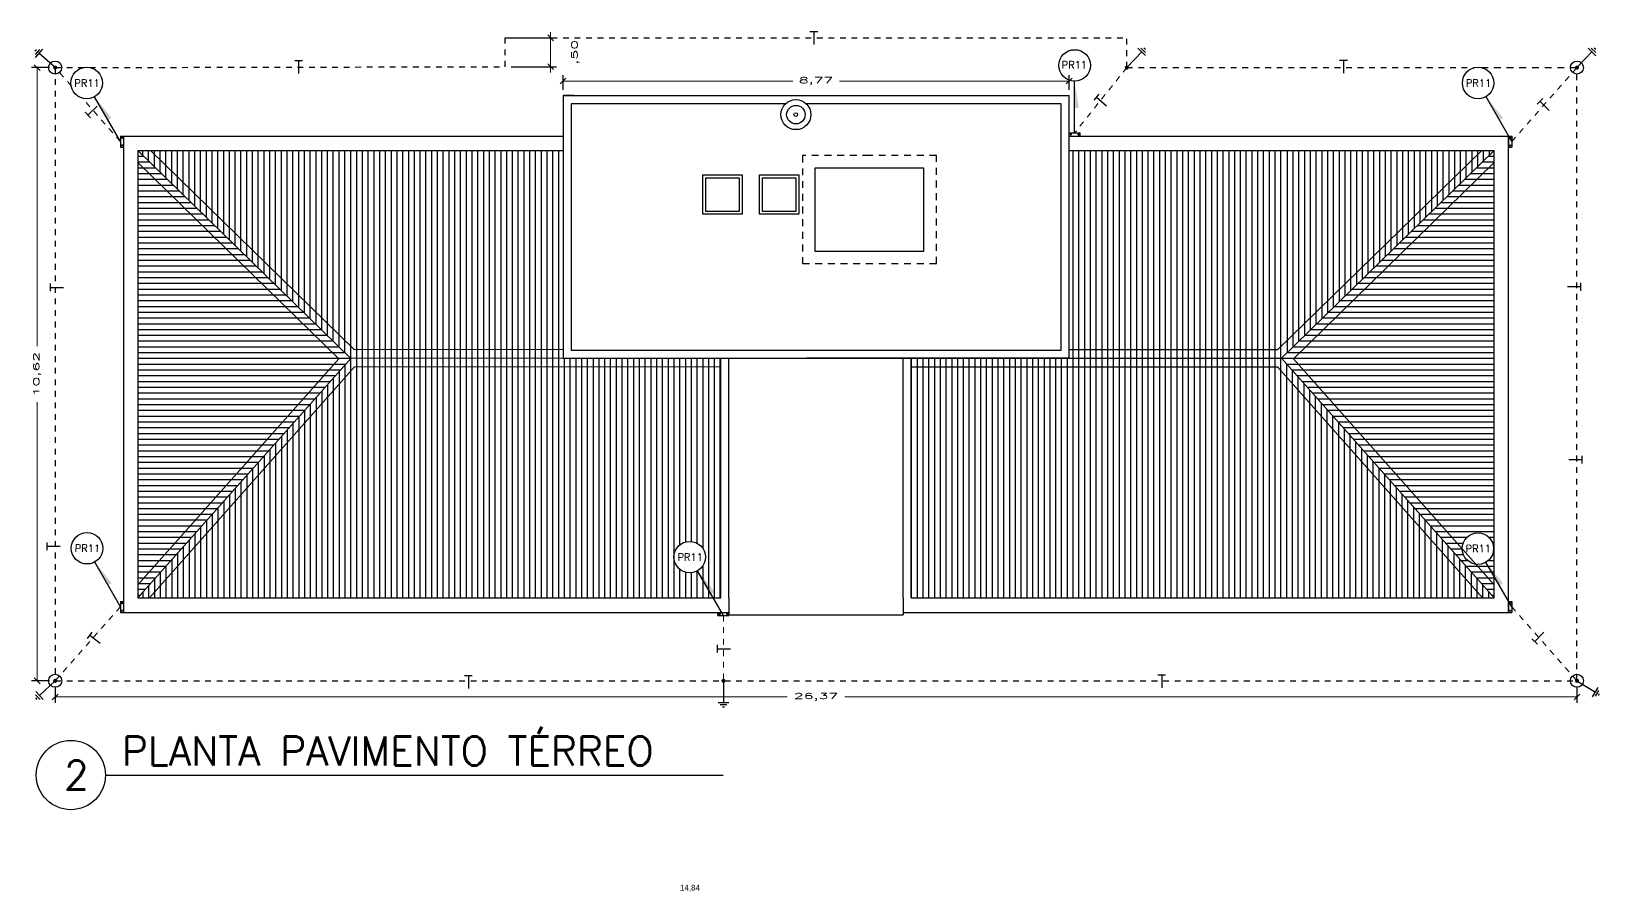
# Model space of a CAD drawing. Extents: x 0 to 11638, y -6007 to 0.
# Drawn here: x 10260.99 to 10288.16, y -3551.54 to -3536.64 of the extents above; entities that cross this region are included whole.
import ezdxf
from ezdxf.enums import TextEntityAlignment as Align

# ---------------------------------------------------------------- set-up
doc = ezdxf.new("R2010")
doc.units = 0
doc.linetypes.add('ACAD_ISO02W100', pattern=[15, 12, -3])
doc.layers.get('0').update_dxf_attribs({"linetype": 'CONTINUOUS'})
doc.layers.get('Defpoints').update_dxf_attribs({"linetype": 'CONTINUOUS'})
for name, color, linetype in [('ARQ - Cotas', 1, 'CONTINUOUS'), ('ELE-BARRA CHATA ALUMÍNIO', 140, 'CONTINUOUS'), ('ELE-CONECTOR DE EMENDA', 153, 'CONTINUOUS'), ('ELE-CONECTOR SPLIT BOLT', 100, 'CONTINUOUS'), ('ELE-CX. INSPEÇÃO', 40, 'CONTINUOUS'), ('ELE-FIAÇÃO', 7, 'CONTINUOUS'), ('ELE-HASTE COBREADA', 36, 'CONTINUOUS')]:
    doc.layers.add(name, color=color, linetype=linetype)
doc.layers.add('ARQ - Esquadrias', color=1, linetype='CONTINUOUS', lineweight=9)
doc.layers.add('ELE-FIXADOR GELCAM', color=160, linetype='CONTINUOUS', lineweight=20)
doc.styles.add('ARIAL', font='arial.ttf')
doc.styles.add('COTA', font='romans.shx', dxfattribs={"width": 2})
doc.styles.add('ROMANS', font='romans.shx', dxfattribs={"height": 0.3})
doc.dimstyles.new('COTA-COMLINHA', dxfattribs={"dimtxt": 0.001, "dimasz": 0.001, "dimexe": 0.001, "dimexo": 0.001, "dimgap": 0.001, "dimtad": 0, "dimzin": 4, "dimtxsty": 'COTA', "dimblk": 'OBLIQUE', "dimcen": 0.001, "dimclrd": 2, "dimclre": 2, "dimclrt": 2, "dimazin": 0, "dimtfac": 1, "dimtmove": 2, "dimatfit": 0, "dimldrblk": 'OBLIQUE', "dimfxl": 1, "dimtfill": 1, "dimtfillclr": 2, "dimlwd": -1, "dimarcsym": 0})

# ---------------------------------------------------------------- blocks, each defined once
blk = doc.blocks.new('_Oblique')
at = {"layer": 'ARQ - Esquadrias', "color": 0, "lineweight": -2}
blk.add_line((-0.5, -0.5), (0.5, 0.5), dxfattribs=at)
blk = doc.blocks.new('*D867')
at = {"layer": 'Defpoints', "color": 0, "lineweight": -2, "ltscale": 0.01, "transparency": 16777216}
for p in [(10261.086, -3537.271), (10261.398, -3537.271), (10261.398, -3547.891)]:
    blk.add_point(p, dxfattribs=at)
at = {"layer": 'ELE-FIXADOR GELCAM', "color": 2, "lineweight": -2, "ltscale": 0.01, "transparency": 16777216}
for p, q in [((10261.298, -3537.271), (10260.986, -3537.271)), ((10261.298, -3547.891), (10260.986, -3547.891))]:
    blk.add_line(p, q, dxfattribs=at)
at = {"layer": 'ELE-FIXADOR GELCAM', "color": 2, "ltscale": 0.01, "transparency": 16777216}
for p, q in [((10261.086, -3537.271), (10261.086, -3542.096)), ((10261.086, -3547.891), (10261.086, -3543.067))]:
    blk.add_line(p, q, dxfattribs=at)
at = {"layer": 'ELE-FIXADOR GELCAM', "color": 2, "ltscale": 0.01, "transparency": 16777216, "xscale": 0.1, "yscale": 0.1, "zscale": 0.1}
for p, rotation in [((10261.086, -3537.271), 90), ((10261.086, -3547.891), 270)]:
    blk.add_blockref('_Oblique', p, dxfattribs=dict(at, rotation=rotation))
at = {"layer": 'ELE-FIXADOR GELCAM', "color": 2, "lineweight": -3, "ltscale": 0.01, "transparency": 16777216, "insert": (10261.086, -3542.581), "char_height": 0.1, "attachment_point": 5, "rotation": 90, "style": 'COTA', "bg_fill": 3, "box_fill_scale": 1.1, "bg_fill_color": 9, "bg_fill_true_color": 13158600, "bg_fill_transparency": 0}
blk.add_mtext('10,62', dxfattribs=at)
blk = doc.blocks.new('*D868')
at = {"layer": 'Defpoints', "color": 0, "lineweight": -2, "ltscale": 0.01, "transparency": 16777216}
for p in [(10269.198, -3536.756), (10269.984, -3536.756), (10269.198, -3537.256)]:
    blk.add_point(p, dxfattribs=at)
at = {"layer": 'ELE-FIXADOR GELCAM', "color": 2, "lineweight": -2, "ltscale": 0.01, "transparency": 16777216}
for p, q in [((10269.298, -3536.756), (10270.084, -3536.756)), ((10269.298, -3537.256), (10270.084, -3537.256))]:
    blk.add_line(p, q, dxfattribs=at)
at = {"layer": 'ELE-FIXADOR GELCAM', "color": 2, "ltscale": 0.01, "transparency": 16777216}
for p, q in [((10269.984, -3536.756), (10269.984, -3536.656)), ((10269.984, -3537.256), (10269.984, -3536.756)), ((10269.984, -3537.256), (10269.984, -3537.356))]:
    blk.add_line(p, q, dxfattribs=at)
at = {"layer": 'ELE-FIXADOR GELCAM', "color": 2, "ltscale": 0.01, "transparency": 16777216, "xscale": 0.1, "yscale": 0.1, "zscale": 0.1}
for p, rotation in [((10269.984, -3536.756), 270), ((10269.984, -3537.256), 90)]:
    blk.add_blockref('_Oblique', p, dxfattribs=dict(at, rotation=rotation))
at = {"layer": 'ELE-FIXADOR GELCAM', "color": 2, "lineweight": -3, "ltscale": 0.01, "transparency": 16777216, "insert": (10270.412, -3537.006), "char_height": 0.1, "attachment_point": 5, "rotation": 90, "style": 'COTA', "bg_fill": 3, "box_fill_scale": 1.1, "bg_fill_color": 9, "bg_fill_true_color": 13158600, "bg_fill_transparency": 0}
blk.add_mtext(',50', dxfattribs=at)
blk = doc.blocks.new('*D869')
at = {"layer": 'Defpoints', "color": 0, "lineweight": -2, "ltscale": 0.01, "transparency": 16777216}
for p in [(10261.398, -3547.891), (10287.768, -3547.891), (10261.398, -3548.17)]:
    blk.add_point(p, dxfattribs=at)
at = {"layer": 'ELE-FIXADOR GELCAM', "color": 2, "lineweight": -2, "ltscale": 0.01, "transparency": 16777216}
for p, q in [((10261.398, -3547.991), (10261.398, -3548.27)), ((10287.768, -3547.991), (10287.768, -3548.27))]:
    blk.add_line(p, q, dxfattribs=at)
at = {"layer": 'ELE-FIXADOR GELCAM', "color": 2, "ltscale": 0.01, "transparency": 16777216}
for p, q in [((10261.398, -3548.17), (10274.083, -3548.17)), ((10287.768, -3548.17), (10275.083, -3548.17))]:
    blk.add_line(p, q, dxfattribs=at)
at = {"layer": 'ELE-FIXADOR GELCAM', "color": 2, "ltscale": 0.01, "transparency": 16777216, "xscale": 0.1, "yscale": 0.1, "zscale": 0.1, "rotation": 180}
blk.add_blockref('_Oblique', (10261.398, -3548.17), dxfattribs=at)
at = {"layer": 'ELE-FIXADOR GELCAM', "color": 2, "ltscale": 0.01, "transparency": 16777216, "xscale": 0.1, "yscale": 0.1, "zscale": 0.1}
blk.add_blockref('_Oblique', (10287.768, -3548.17), dxfattribs=at)
at = {"layer": 'ELE-FIXADOR GELCAM', "color": 2, "lineweight": -3, "ltscale": 0.01, "transparency": 16777216, "insert": (10274.583, -3548.17), "char_height": 0.1, "attachment_point": 5, "style": 'COTA', "bg_fill": 3, "box_fill_scale": 1.1, "bg_fill_color": 9, "bg_fill_true_color": 13158600, "bg_fill_transparency": 0}
blk.add_mtext('26,37', dxfattribs=at)
blk = doc.blocks.new('*D885')
at = {"layer": 'Defpoints', "color": 0, "lineweight": -2, "ltscale": 0.01, "transparency": 16777216}
for p in [(10278.968, -3537.505), (10270.198, -3537.756), (10278.968, -3537.756)]:
    blk.add_point(p, dxfattribs=at)
at = {"layer": 'ELE-FIXADOR GELCAM', "color": 2, "lineweight": -2, "ltscale": 0.01, "transparency": 16777216}
for p, q in [((10270.198, -3537.656), (10270.198, -3537.405)), ((10278.968, -3537.656), (10278.968, -3537.405))]:
    blk.add_line(p, q, dxfattribs=at)
at = {"layer": 'ELE-FIXADOR GELCAM', "color": 2, "ltscale": 0.01, "transparency": 16777216}
for p, q in [((10270.198, -3537.505), (10274.178, -3537.505)), ((10278.968, -3537.505), (10274.988, -3537.505))]:
    blk.add_line(p, q, dxfattribs=at)
at = {"layer": 'ELE-FIXADOR GELCAM', "color": 2, "ltscale": 0.01, "transparency": 16777216, "xscale": 0.1, "yscale": 0.1, "zscale": 0.1, "rotation": 180}
blk.add_blockref('_Oblique', (10270.198, -3537.505), dxfattribs=at)
at = {"layer": 'ELE-FIXADOR GELCAM', "color": 2, "ltscale": 0.01, "transparency": 16777216, "xscale": 0.1, "yscale": 0.1, "zscale": 0.1}
blk.add_blockref('_Oblique', (10278.968, -3537.505), dxfattribs=at)
at = {"layer": 'ELE-FIXADOR GELCAM', "color": 2, "lineweight": -3, "ltscale": 0.01, "transparency": 16777216, "insert": (10274.583, -3537.505), "char_height": 0.1, "attachment_point": 5, "style": 'COTA', "bg_fill": 3, "box_fill_scale": 1.1, "bg_fill_color": 9, "bg_fill_true_color": 13158600, "bg_fill_transparency": 0}
blk.add_mtext('8,77', dxfattribs=at)

msp = doc.modelspace()

# ---------------------------------------------------------------- hatches: boundary and pattern name
at = {"layer": 'ELE-BARRA CHATA ALUMÍNIO', "linetype": 'Continuous', "ltscale": 0.5}
for points in [[(10279.136, -3537.97), (10279.064, -3537.97), (10279.064, -3537.507)], [(10262.375, -3538.143), (10262.313, -3538.179), (10262.081, -3537.778)], [(10286.486, -3538.143), (10286.423, -3538.179), (10286.192, -3537.778)], [(10262.378, -3546.201), (10262.315, -3546.237), (10262.086, -3545.834)], [(10286.484, -3546.202), (10286.422, -3546.239), (10286.189, -3545.839)], [(10272.825, -3546.352), (10272.762, -3546.389), (10272.531, -3545.988)]]:
    msp.add_hatch(color=256, dxfattribs=at).paths.add_polyline_path(points)

# ---------------------------------------------------------------- linework, layer by layer
at = {"color": 32, "linetype": 'ACAD_ISO02W100', "ltscale": 0.001, "true_color": 0xcd6928}
for p, q in [((10269.198, -3536.756), (10279.968, -3536.756)), ((10269.198, -3537.256), (10269.198, -3536.756)), ((10279.968, -3537.271), (10279.968, -3536.756))]:
    msp.add_line(p, q, dxfattribs=at)
at = {"color": 32, "linetype": 'ACAD_ISO02W100', "ltscale": 0.001, "true_color": 0xcd6928, "transparency": 33554684}
for p, q in [((10261.398, -3537.271), (10269.198, -3537.256)), ((10261.398, -3537.271), (10261.398, -3547.891)), ((10279.968, -3537.271), (10286.001, -3537.271)), ((10287.768, -3547.891), (10287.768, -3537.271)), ((10261.398, -3547.891), (10287.768, -3547.891))]:
    msp.add_line(p, q, dxfattribs=at)
at = {"color": 32, "linetype": 'ACAD_ISO02W100', "ltscale": 0.01, "true_color": 0xcd6928, "transparency": 33554684}
msp.add_line((10286.109, -3537.271), (10287.768, -3537.271), dxfattribs=at)
for p, q in [((10270.383, -3537.756), (10270.198, -3537.756)), ((10270.198, -3537.756), (10270.198, -3542.306)), ((10270.198, -3537.756), (10278.968, -3537.756)), ((10270.338, -3537.896), (10270.338, -3542.166)), ((10274.056, -3537.896), (10270.338, -3537.896)), ((10278.828, -3537.896), (10274.411, -3537.896)), ((10278.828, -3542.166), (10278.828, -3537.896)), ((10278.968, -3542.306), (10278.968, -3537.756)), ((10262.833, -3538.706), (10262.833, -3546.456)), ((10262.833, -3538.706), (10270.198, -3538.706)), ((10278.968, -3538.706), (10286.333, -3538.706)), ((10286.333, -3546.456), (10286.333, -3538.706)), ((10270.198, -3542.306), (10278.968, -3542.306)), ((10270.338, -3542.166), (10278.828, -3542.166)), ((10272.933, -3546.456), (10272.933, -3542.306)), ((10273.073, -3546.456), (10273.073, -3542.306)), ((10278.968, -3542.306), (10274.418, -3542.306)), ((10276.093, -3546.456), (10276.093, -3542.306)), ((10276.233, -3546.456), (10276.233, -3542.306)), ((10262.833, -3546.456), (10272.933, -3546.456)), ((10273.073, -3546.456), (10273.073, -3546.751)), ((10276.093, -3546.456), (10276.093, -3546.751)), ((10276.233, -3546.456), (10286.333, -3546.456)), ((10273.073, -3546.751), (10276.093, -3546.751))]:
    msp.add_line(p, q)
at = {"ltscale": 0.01}
for p, q in [((10262.583, -3538.456), (10262.583, -3546.706)), ((10262.583, -3538.456), (10270.198, -3538.456)), ((10278.968, -3538.456), (10286.583, -3538.456)), ((10286.583, -3546.706), (10286.583, -3538.456)), ((10262.583, -3546.706), (10273.073, -3546.706)), ((10276.093, -3546.706), (10286.583, -3546.706))]:
    msp.add_line(p, q, dxfattribs=at)
at = {"lineweight": 15, "ltscale": 0.1}
for p, q in [((10266.518, -3542.306), (10262.833, -3538.706)), ((10266.579, -3542.156), (10263.048, -3538.706)), ((10266.311, -3542.314), (10262.833, -3538.916)), ((10266.523, -3542.311), (10262.833, -3546.456)), ((10270.198, -3542.306), (10266.518, -3542.306)), ((10270.198, -3542.156), (10266.579, -3542.156)), ((10266.311, -3542.314), (10262.833, -3546.23)), ((10266.586, -3542.456), (10263.034, -3546.456)), ((10272.933, -3542.456), (10266.586, -3542.456))]:
    msp.add_line(p, q, dxfattribs=at)
at = {"color": 252, "ltscale": 0.1, "true_color": 0x939598}
for p, q in [((10262.918, -3538.789), (10262.918, -3538.706)), ((10263.018, -3538.887), (10263.018, -3538.706)), ((10263.118, -3538.985), (10263.118, -3538.706)), ((10263.218, -3539.083), (10263.218, -3538.706)), ((10263.318, -3539.18), (10263.318, -3538.706)), ((10263.418, -3539.278), (10263.418, -3538.706)), ((10263.518, -3539.376), (10263.518, -3538.706)), ((10263.618, -3539.473), (10263.618, -3538.706)), ((10263.718, -3539.571), (10263.718, -3538.706)), ((10263.818, -3539.669), (10263.818, -3538.706)), ((10263.918, -3539.766), (10263.918, -3538.706)), ((10264.018, -3539.864), (10264.018, -3538.706)), ((10264.118, -3539.962), (10264.118, -3538.706)), ((10264.218, -3540.059), (10264.218, -3538.706)), ((10264.318, -3540.157), (10264.318, -3538.706)), ((10264.418, -3540.255), (10264.418, -3538.706)), ((10264.518, -3540.353), (10264.518, -3538.706)), ((10264.618, -3540.45), (10264.618, -3538.706)), ((10264.718, -3540.548), (10264.718, -3538.706)), ((10264.818, -3540.646), (10264.818, -3538.706)), ((10264.918, -3540.743), (10264.918, -3538.706)), ((10265.018, -3540.841), (10265.018, -3538.706)), ((10265.118, -3540.939), (10265.118, -3538.706)), ((10265.218, -3541.042), (10265.218, -3538.706)), ((10265.318, -3541.134), (10265.318, -3538.706)), ((10265.418, -3541.232), (10265.418, -3538.706)), ((10265.518, -3541.329), (10265.518, -3538.706)), ((10265.618, -3541.427), (10265.618, -3538.706)), ((10265.718, -3541.525), (10265.718, -3538.706)), ((10265.818, -3541.623), (10265.818, -3538.706)), ((10265.918, -3541.72), (10265.918, -3538.706)), ((10266.018, -3541.818), (10266.018, -3538.706)), ((10266.118, -3541.916), (10266.118, -3538.706)), ((10266.218, -3542.013), (10266.218, -3538.706)), ((10266.318, -3542.111), (10266.318, -3538.706)), ((10266.318, -3542.111), (10266.318, -3538.706)), ((10266.418, -3542.209), (10266.418, -3538.706)), ((10266.518, -3538.706), (10266.518, -3546.456)), ((10266.618, -3538.706), (10266.618, -3546.456)), ((10266.718, -3538.706), (10266.718, -3546.456)), ((10266.818, -3538.706), (10266.818, -3546.456)), ((10266.918, -3538.706), (10266.918, -3546.456)), ((10267.018, -3538.706), (10267.018, -3546.456)), ((10267.118, -3538.706), (10267.118, -3546.456)), ((10267.218, -3538.706), (10267.218, -3546.456)), ((10267.318, -3538.706), (10267.318, -3546.456)), ((10267.418, -3538.706), (10267.418, -3546.456)), ((10267.518, -3538.706), (10267.518, -3546.456)), ((10267.618, -3538.706), (10267.618, -3546.456)), ((10267.718, -3538.706), (10267.718, -3546.456)), ((10267.818, -3538.706), (10267.818, -3546.456)), ((10267.918, -3538.706), (10267.918, -3546.456)), ((10268.018, -3538.706), (10268.018, -3546.456)), ((10268.118, -3538.706), (10268.118, -3546.456)), ((10268.218, -3538.706), (10268.218, -3546.456)), ((10268.318, -3538.706), (10268.318, -3546.456)), ((10268.418, -3538.706), (10268.418, -3546.454)), ((10268.518, -3538.706), (10268.518, -3546.454)), ((10268.618, -3538.706), (10268.618, -3546.454)), ((10268.718, -3538.706), (10268.718, -3546.454)), ((10268.818, -3538.706), (10268.818, -3546.454)), ((10268.918, -3538.706), (10268.918, -3546.456)), ((10269.018, -3538.706), (10269.018, -3546.456)), ((10269.118, -3538.706), (10269.118, -3546.456)), ((10269.218, -3538.706), (10269.218, -3546.456)), ((10269.318, -3538.706), (10269.318, -3546.456)), ((10269.418, -3538.706), (10269.418, -3546.456)), ((10269.518, -3538.706), (10269.518, -3546.456)), ((10269.618, -3538.706), (10269.618, -3546.456)), ((10269.718, -3538.706), (10269.718, -3546.456)), ((10269.818, -3538.706), (10269.818, -3546.456)), ((10269.918, -3538.706), (10269.918, -3546.456)), ((10270.018, -3538.706), (10270.018, -3546.456)), ((10270.118, -3538.706), (10270.118, -3546.456)), ((10279.033, -3538.706), (10279.033, -3546.456)), ((10279.133, -3538.706), (10279.133, -3546.456)), ((10279.233, -3538.706), (10279.233, -3546.456)), ((10279.333, -3538.706), (10279.333, -3546.456)), ((10279.433, -3538.706), (10279.433, -3546.456)), ((10279.533, -3538.706), (10279.533, -3546.456)), ((10279.633, -3538.706), (10279.633, -3546.456)), ((10279.733, -3538.706), (10279.733, -3546.456)), ((10279.833, -3538.706), (10279.833, -3546.456)), ((10279.933, -3538.706), (10279.933, -3546.456)), ((10280.033, -3538.706), (10280.033, -3546.456)), ((10280.133, -3538.706), (10280.133, -3546.456)), ((10280.233, -3538.706), (10280.233, -3546.456)), ((10280.333, -3538.706), (10280.333, -3546.456)), ((10280.433, -3538.706), (10280.433, -3546.456)), ((10280.533, -3538.706), (10280.533, -3546.456)), ((10280.633, -3538.706), (10280.633, -3546.456)), ((10280.733, -3538.706), (10280.733, -3546.456)), ((10280.833, -3538.706), (10280.833, -3546.456)), ((10280.933, -3538.706), (10280.933, -3546.456)), ((10281.033, -3538.706), (10281.033, -3546.456)), ((10281.133, -3538.706), (10281.133, -3546.456)), ((10281.233, -3538.706), (10281.233, -3546.456)), ((10281.333, -3538.706), (10281.333, -3546.456)), ((10281.433, -3538.706), (10281.433, -3546.456)), ((10281.533, -3538.706), (10281.533, -3546.456)), ((10281.633, -3538.706), (10281.633, -3546.456)), ((10281.733, -3538.706), (10281.733, -3546.456)), ((10281.833, -3538.706), (10281.833, -3546.456)), ((10281.933, -3538.706), (10281.933, -3546.456)), ((10282.033, -3538.706), (10282.033, -3546.456)), ((10282.133, -3538.706), (10282.133, -3546.456)), ((10282.233, -3538.706), (10282.233, -3546.456)), ((10282.333, -3538.706), (10282.333, -3546.456)), ((10282.433, -3538.706), (10282.433, -3546.456)), ((10282.533, -3538.706), (10282.533, -3546.456)), ((10282.633, -3538.706), (10282.633, -3546.456)), ((10282.751, -3542.206), (10282.751, -3538.706)), ((10282.851, -3542.109), (10282.851, -3538.706)), ((10282.951, -3542.011), (10282.951, -3538.706)), ((10283.051, -3541.913), (10283.051, -3538.706)), ((10283.151, -3541.815), (10283.151, -3538.706)), ((10283.251, -3541.718), (10283.251, -3538.706)), ((10283.351, -3541.62), (10283.351, -3538.706)), ((10283.451, -3541.522), (10283.451, -3538.706)), ((10283.551, -3541.425), (10283.551, -3538.706)), ((10283.651, -3541.327), (10283.651, -3538.706)), ((10283.751, -3541.229), (10283.751, -3538.706)), ((10283.851, -3541.132), (10283.851, -3538.706)), ((10283.951, -3541.034), (10283.951, -3538.706)), ((10284.051, -3540.936), (10284.051, -3538.706)), ((10284.151, -3540.839), (10284.151, -3538.706)), ((10284.251, -3540.741), (10284.251, -3538.706)), ((10284.351, -3540.643), (10284.351, -3538.706)), ((10284.451, -3540.545), (10284.451, -3538.706)), ((10284.551, -3540.448), (10284.551, -3538.706)), ((10284.651, -3540.35), (10284.651, -3538.706)), ((10284.751, -3540.252), (10284.751, -3538.706)), ((10284.851, -3540.155), (10284.851, -3538.706)), ((10284.951, -3540.057), (10284.951, -3538.706)), ((10285.051, -3539.959), (10285.051, -3538.706)), ((10285.151, -3539.862), (10285.151, -3538.706)), ((10285.251, -3539.764), (10285.251, -3538.706)), ((10285.351, -3539.666), (10285.351, -3538.706)), ((10285.451, -3539.569), (10285.451, -3538.706)), ((10285.551, -3539.471), (10285.551, -3538.706)), ((10285.651, -3539.373), (10285.651, -3538.706)), ((10285.751, -3539.275), (10285.751, -3538.706)), ((10285.851, -3539.178), (10285.851, -3538.706)), ((10285.951, -3539.08), (10285.951, -3538.706)), ((10286.051, -3538.982), (10286.051, -3538.706)), ((10286.151, -3538.885), (10286.151, -3538.706)), ((10286.251, -3538.787), (10286.251, -3538.706)), ((10262.833, -3538.806), (10262.936, -3538.806)), ((10262.833, -3538.906), (10263.038, -3538.906)), ((10262.833, -3539.006), (10263.14, -3539.006)), ((10286.026, -3539.006), (10286.333, -3539.006)), ((10286.129, -3538.906), (10286.333, -3538.906)), ((10286.231, -3538.806), (10286.333, -3538.806)), ((10262.833, -3539.106), (10263.243, -3539.106)), ((10262.833, -3539.206), (10263.345, -3539.206)), ((10262.833, -3539.306), (10263.447, -3539.306)), ((10285.719, -3539.306), (10286.333, -3539.306)), ((10285.821, -3539.206), (10286.333, -3539.206)), ((10285.924, -3539.106), (10286.333, -3539.106)), ((10262.833, -3539.406), (10263.55, -3539.406)), ((10262.833, -3539.506), (10263.652, -3539.506)), ((10285.514, -3539.506), (10286.333, -3539.506)), ((10285.617, -3539.406), (10286.333, -3539.406)), ((10262.833, -3539.606), (10263.754, -3539.606)), ((10262.833, -3539.706), (10263.857, -3539.706)), ((10262.833, -3539.806), (10263.959, -3539.806)), ((10285.207, -3539.806), (10286.333, -3539.806)), ((10285.31, -3539.706), (10286.333, -3539.706)), ((10285.412, -3539.606), (10286.333, -3539.606)), ((10262.833, -3539.906), (10264.062, -3539.906)), ((10262.833, -3540.006), (10264.164, -3540.006)), ((10262.833, -3540.106), (10264.266, -3540.106)), ((10284.9, -3540.106), (10286.333, -3540.106)), ((10285.003, -3540.006), (10286.333, -3540.006)), ((10285.105, -3539.906), (10286.333, -3539.906)), ((10262.833, -3540.206), (10264.369, -3540.206)), ((10262.833, -3540.306), (10264.471, -3540.306)), ((10262.833, -3540.406), (10264.573, -3540.406)), ((10284.593, -3540.406), (10286.333, -3540.406)), ((10284.695, -3540.306), (10286.333, -3540.306)), ((10284.798, -3540.206), (10286.333, -3540.206)), ((10262.833, -3540.506), (10264.676, -3540.506)), ((10262.833, -3540.606), (10264.778, -3540.606)), ((10284.388, -3540.606), (10286.333, -3540.606)), ((10284.491, -3540.506), (10286.333, -3540.506)), ((10262.833, -3540.706), (10264.88, -3540.706)), ((10262.833, -3540.806), (10264.983, -3540.806)), ((10262.833, -3540.906), (10265.085, -3540.906)), ((10284.081, -3540.906), (10286.333, -3540.906)), ((10284.184, -3540.806), (10286.333, -3540.806)), ((10284.286, -3540.706), (10286.333, -3540.706)), ((10262.833, -3541.006), (10265.188, -3541.006)), ((10262.833, -3541.106), (10265.29, -3541.106)), ((10262.833, -3541.206), (10265.392, -3541.206)), ((10283.774, -3541.206), (10286.333, -3541.206)), ((10283.877, -3541.106), (10286.333, -3541.106)), ((10283.979, -3541.006), (10286.333, -3541.006)), ((10262.833, -3541.306), (10265.495, -3541.306)), ((10262.833, -3541.406), (10265.597, -3541.406)), ((10283.569, -3541.406), (10286.333, -3541.406)), ((10283.672, -3541.306), (10286.333, -3541.306)), ((10262.833, -3541.506), (10265.699, -3541.506)), ((10262.833, -3541.606), (10265.802, -3541.606)), ((10262.833, -3541.706), (10265.904, -3541.706)), ((10283.262, -3541.706), (10286.333, -3541.706)), ((10283.365, -3541.606), (10286.333, -3541.606)), ((10283.467, -3541.506), (10286.333, -3541.506)), ((10262.833, -3541.806), (10266.006, -3541.806)), ((10262.833, -3541.906), (10266.109, -3541.906)), ((10262.833, -3542.006), (10266.211, -3542.006)), ((10282.955, -3542.006), (10286.333, -3542.006)), ((10283.058, -3541.906), (10286.333, -3541.906)), ((10283.16, -3541.806), (10286.333, -3541.806)), ((10262.833, -3542.106), (10266.314, -3542.106)), ((10262.833, -3542.206), (10266.416, -3542.206)), ((10262.833, -3542.306), (10266.518, -3542.306)), ((10270.218, -3542.306), (10270.218, -3546.456)), ((10270.318, -3542.306), (10270.318, -3546.456)), ((10270.418, -3542.306), (10270.418, -3546.456)), ((10270.518, -3542.306), (10270.518, -3546.456)), ((10270.618, -3542.306), (10270.618, -3546.456)), ((10270.718, -3542.306), (10270.718, -3546.456)), ((10270.818, -3542.306), (10270.818, -3546.456)), ((10270.918, -3542.306), (10270.918, -3546.456)), ((10271.018, -3542.306), (10271.018, -3546.456)), ((10271.118, -3542.306), (10271.118, -3546.456)), ((10271.218, -3542.306), (10271.218, -3546.456)), ((10271.318, -3542.306), (10271.318, -3546.456)), ((10271.418, -3542.306), (10271.418, -3546.456)), ((10271.518, -3542.306), (10271.518, -3546.456)), ((10271.618, -3542.306), (10271.618, -3546.456)), ((10271.718, -3542.306), (10271.718, -3546.456)), ((10271.818, -3542.306), (10271.818, -3546.456)), ((10271.918, -3542.306), (10271.918, -3546.456)), ((10272.018, -3542.306), (10272.018, -3546.456)), ((10272.118, -3542.306), (10272.118, -3546.456)), ((10272.218, -3542.306), (10272.218, -3545.54)), ((10272.318, -3542.306), (10272.318, -3545.486)), ((10272.418, -3542.306), (10272.418, -3545.477)), ((10272.518, -3542.306), (10272.518, -3545.506)), ((10272.618, -3542.306), (10272.618, -3545.593)), ((10272.718, -3542.306), (10272.718, -3546.456)), ((10272.818, -3542.306), (10272.818, -3546.456)), ((10272.918, -3542.306), (10272.918, -3546.456)), ((10276.233, -3542.306), (10276.233, -3546.456)), ((10276.333, -3542.306), (10276.333, -3546.456)), ((10276.433, -3542.306), (10276.433, -3546.456)), ((10276.533, -3542.306), (10276.533, -3546.456)), ((10276.633, -3542.306), (10276.633, -3546.456)), ((10276.733, -3542.306), (10276.733, -3546.456)), ((10276.833, -3542.306), (10276.833, -3546.456)), ((10276.933, -3542.306), (10276.933, -3546.456)), ((10277.033, -3542.306), (10277.033, -3546.456)), ((10277.133, -3542.306), (10277.133, -3546.456)), ((10277.233, -3542.306), (10277.233, -3546.456)), ((10277.333, -3542.306), (10277.333, -3546.456)), ((10277.433, -3542.306), (10277.433, -3546.456)), ((10277.533, -3542.306), (10277.533, -3546.456)), ((10277.633, -3542.306), (10277.633, -3546.456)), ((10277.733, -3542.306), (10277.733, -3546.456)), ((10277.833, -3542.306), (10277.833, -3546.456)), ((10277.933, -3542.306), (10277.933, -3546.456)), ((10278.033, -3542.306), (10278.033, -3546.456)), ((10278.133, -3542.306), (10278.133, -3546.456)), ((10278.233, -3542.306), (10278.233, -3546.456)), ((10278.333, -3542.306), (10278.333, -3546.456)), ((10278.433, -3542.306), (10278.433, -3546.456)), ((10278.533, -3542.306), (10278.533, -3546.456)), ((10278.633, -3542.306), (10278.633, -3546.456)), ((10278.733, -3542.306), (10278.733, -3546.456)), ((10278.833, -3542.306), (10278.833, -3546.456)), ((10278.933, -3542.306), (10278.933, -3546.456)), ((10282.648, -3542.306), (10286.333, -3542.306)), ((10282.648, -3542.306), (10286.333, -3542.306)), ((10282.751, -3542.206), (10286.333, -3542.206)), ((10282.853, -3542.106), (10286.333, -3542.106)), ((10262.833, -3542.406), (10266.429, -3542.406)), ((10262.833, -3542.506), (10266.341, -3542.506)), ((10266.318, -3542.532), (10266.318, -3546.456)), ((10266.418, -3542.419), (10266.418, -3546.456)), ((10282.733, -3542.402), (10282.733, -3546.456)), ((10282.737, -3542.406), (10286.333, -3542.406)), ((10282.826, -3542.506), (10286.333, -3542.506)), ((10282.833, -3542.515), (10282.833, -3546.456)), ((10262.833, -3542.606), (10266.252, -3542.606)), ((10262.833, -3542.706), (10266.163, -3542.706)), ((10262.833, -3542.806), (10266.074, -3542.806)), ((10266.118, -3542.757), (10266.118, -3546.456)), ((10266.218, -3542.644), (10266.218, -3546.456)), ((10282.915, -3542.606), (10286.333, -3542.606)), ((10282.933, -3542.627), (10282.933, -3546.456)), ((10283.003, -3542.706), (10286.333, -3542.706)), ((10283.033, -3542.74), (10283.033, -3546.456)), ((10283.092, -3542.806), (10286.333, -3542.806)), ((10283.133, -3542.853), (10283.133, -3546.456)), ((10262.833, -3542.906), (10265.985, -3542.906)), ((10262.833, -3543.006), (10265.897, -3543.006)), ((10262.833, -3543.106), (10265.808, -3543.106)), ((10265.818, -3543.095), (10265.818, -3546.456)), ((10265.918, -3542.982), (10265.918, -3546.456)), ((10266.018, -3542.869), (10266.018, -3546.456)), ((10283.181, -3542.906), (10286.333, -3542.906)), ((10283.233, -3542.965), (10283.233, -3546.456)), ((10283.27, -3543.006), (10286.333, -3543.006)), ((10283.333, -3543.078), (10283.333, -3546.456)), ((10283.359, -3543.106), (10286.333, -3543.106)), ((10262.833, -3543.206), (10265.719, -3543.206)), ((10262.833, -3543.306), (10265.63, -3543.306)), ((10265.618, -3543.306), (10265.618, -3546.456)), ((10265.718, -3543.206), (10265.718, -3546.456)), ((10283.433, -3543.19), (10283.433, -3546.456)), ((10283.447, -3543.206), (10286.333, -3543.206)), ((10283.533, -3543.303), (10283.533, -3546.456)), ((10283.536, -3543.306), (10286.333, -3543.306)), ((10262.833, -3543.406), (10265.541, -3543.406)), ((10262.833, -3543.506), (10265.453, -3543.506)), ((10262.833, -3543.606), (10265.364, -3543.606)), ((10265.318, -3543.658), (10265.318, -3546.456)), ((10265.418, -3543.545), (10265.418, -3546.456)), ((10265.518, -3543.433), (10265.518, -3546.456)), ((10283.625, -3543.406), (10286.333, -3543.406)), ((10283.633, -3543.416), (10283.633, -3546.456)), ((10283.714, -3543.506), (10286.333, -3543.506)), ((10283.733, -3543.528), (10283.733, -3546.456)), ((10283.803, -3543.606), (10286.333, -3543.606)), ((10283.833, -3543.641), (10283.833, -3546.456)), ((10262.833, -3543.706), (10265.275, -3543.706)), ((10262.833, -3543.806), (10265.186, -3543.806)), ((10262.833, -3543.906), (10265.098, -3543.906)), ((10265.118, -3543.883), (10265.118, -3546.456)), ((10265.218, -3543.77), (10265.218, -3546.456)), ((10283.891, -3543.706), (10286.333, -3543.706)), ((10283.933, -3543.754), (10283.933, -3546.456)), ((10283.98, -3543.806), (10286.333, -3543.806)), ((10284.033, -3543.866), (10284.033, -3546.456)), ((10284.069, -3543.906), (10286.333, -3543.906)), ((10262.833, -3544.006), (10265.009, -3544.006)), ((10262.833, -3544.106), (10264.92, -3544.106)), ((10262.833, -3544.206), (10264.831, -3544.206)), ((10264.918, -3544.106), (10264.918, -3546.456)), ((10265.018, -3543.996), (10265.018, -3546.456)), ((10284.133, -3543.979), (10284.133, -3546.456)), ((10284.158, -3544.006), (10286.333, -3544.006)), ((10284.233, -3544.091), (10284.233, -3546.456)), ((10284.247, -3544.106), (10286.333, -3544.106)), ((10284.333, -3544.204), (10284.333, -3546.456)), ((10284.335, -3544.206), (10286.333, -3544.206)), ((10262.833, -3544.306), (10264.742, -3544.306)), ((10262.833, -3544.406), (10264.654, -3544.406)), ((10264.618, -3544.446), (10264.618, -3546.456)), ((10264.718, -3544.334), (10264.718, -3546.456)), ((10264.818, -3544.221), (10264.818, -3546.456)), ((10284.424, -3544.306), (10286.333, -3544.306)), ((10284.433, -3544.317), (10284.433, -3546.456)), ((10284.513, -3544.406), (10286.333, -3544.406)), ((10284.533, -3544.429), (10284.533, -3546.456)), ((10262.833, -3544.506), (10264.565, -3544.506)), ((10262.833, -3544.606), (10264.476, -3544.606)), ((10262.833, -3544.706), (10264.387, -3544.706)), ((10264.418, -3544.671), (10264.418, -3546.456)), ((10264.518, -3544.559), (10264.518, -3546.456)), ((10284.602, -3544.506), (10286.333, -3544.506)), ((10284.633, -3544.542), (10284.633, -3546.456)), ((10284.691, -3544.606), (10286.333, -3544.606)), ((10284.733, -3544.654), (10284.733, -3546.456)), ((10284.779, -3544.706), (10286.333, -3544.706)), ((10262.833, -3544.806), (10264.298, -3544.806)), ((10262.833, -3544.906), (10264.21, -3544.906)), ((10262.833, -3545.006), (10264.121, -3545.006)), ((10264.118, -3545.006), (10264.118, -3546.456)), ((10264.218, -3544.897), (10264.218, -3546.456)), ((10264.318, -3544.784), (10264.318, -3546.456)), ((10284.833, -3544.767), (10284.833, -3546.456)), ((10284.868, -3544.806), (10286.333, -3544.806)), ((10284.933, -3544.88), (10284.933, -3546.456)), ((10284.957, -3544.906), (10286.333, -3544.906)), ((10285.033, -3544.992), (10285.033, -3546.456)), ((10285.046, -3545.006), (10286.333, -3545.006)), ((10262.833, -3545.106), (10264.032, -3545.106)), ((10262.833, -3545.206), (10263.943, -3545.206)), ((10263.918, -3545.234), (10263.918, -3546.456)), ((10264.018, -3545.122), (10264.018, -3546.456)), ((10285.133, -3545.105), (10285.133, -3546.456)), ((10285.135, -3545.106), (10286.333, -3545.106)), ((10285.223, -3545.206), (10286.333, -3545.206)), ((10285.233, -3545.218), (10285.233, -3546.456)), ((10262.833, -3545.306), (10263.854, -3545.306)), ((10262.833, -3545.406), (10263.766, -3545.406)), ((10262.833, -3545.506), (10263.677, -3545.506)), ((10263.618, -3545.572), (10263.618, -3546.456)), ((10263.718, -3545.46), (10263.718, -3546.456)), ((10263.818, -3545.347), (10263.818, -3546.456)), ((10285.312, -3545.306), (10286.333, -3545.306)), ((10285.333, -3545.33), (10285.333, -3546.456)), ((10285.401, -3545.406), (10285.859, -3545.406)), ((10285.433, -3545.443), (10285.433, -3546.456)), ((10285.49, -3545.506), (10285.794, -3545.506)), ((10285.533, -3545.555), (10285.533, -3546.456)), ((10286.244, -3545.406), (10286.333, -3545.406)), ((10286.308, -3545.506), (10286.333, -3545.506)), ((10262.833, -3545.606), (10263.588, -3545.606)), ((10262.833, -3545.706), (10263.499, -3545.706)), ((10262.833, -3545.806), (10263.41, -3545.806)), ((10263.418, -3545.798), (10263.418, -3546.456)), ((10263.518, -3545.685), (10263.518, -3546.456)), ((10285.578, -3545.606), (10285.778, -3545.606)), ((10285.633, -3545.668), (10285.633, -3546.456)), ((10285.667, -3545.706), (10285.799, -3545.706)), ((10285.733, -3545.781), (10285.733, -3546.456)), ((10285.756, -3545.806), (10285.871, -3545.806)), ((10286.231, -3545.806), (10286.333, -3545.806)), ((10286.303, -3545.706), (10286.333, -3545.706)), ((10286.324, -3545.606), (10286.333, -3545.606)), ((10262.833, -3545.906), (10263.322, -3545.906)), ((10262.833, -3546.006), (10263.233, -3546.006)), ((10262.833, -3546.106), (10263.144, -3546.106)), ((10263.218, -3546.023), (10263.218, -3546.456)), ((10263.318, -3545.91), (10263.318, -3546.456)), ((10272.218, -3545.958), (10272.218, -3546.456)), ((10272.318, -3546.012), (10272.318, -3546.456)), ((10272.418, -3546.021), (10272.418, -3546.456)), ((10272.518, -3545.993), (10272.518, -3546.456)), ((10272.618, -3545.906), (10272.618, -3546.456)), ((10285.833, -3545.893), (10285.833, -3546.456)), ((10285.845, -3545.906), (10286.333, -3545.906)), ((10285.933, -3546.006), (10285.933, -3546.456)), ((10285.934, -3546.006), (10286.333, -3546.006)), ((10286.022, -3546.106), (10286.333, -3546.106)), ((10262.833, -3546.206), (10263.055, -3546.206)), ((10262.833, -3546.306), (10262.966, -3546.306)), ((10262.918, -3546.361), (10262.918, -3546.456)), ((10263.018, -3546.248), (10263.018, -3546.456)), ((10263.118, -3546.135), (10263.118, -3546.456)), ((10286.033, -3546.119), (10286.033, -3546.456)), ((10286.111, -3546.206), (10286.333, -3546.206)), ((10286.133, -3546.231), (10286.133, -3546.456)), ((10286.2, -3546.306), (10286.333, -3546.306)), ((10286.233, -3546.344), (10286.233, -3546.456)), ((10262.833, -3546.406), (10262.878, -3546.406)), ((10268.217, -3546.454), (10271.902, -3546.454)), ((10286.289, -3546.406), (10286.333, -3546.406))]:
    msp.add_line(p, q, dxfattribs=at)
at = {"ltscale": 0.1}
for p, q in [((10282.587, -3542.156), (10286.119, -3538.706)), ((10282.648, -3542.306), (10286.333, -3538.706)), ((10275.508, -3539.011), (10274.563, -3539.011)), ((10274.563, -3539.011), (10274.563, -3540.451)), ((10276.453, -3539.011), (10275.508, -3539.011)), ((10276.453, -3540.451), (10276.453, -3539.011)), ((10282.855, -3542.314), (10286.333, -3538.916)), ((10272.623, -3539.811), (10272.623, -3539.131)), ((10272.623, -3539.131), (10273.303, -3539.131)), ((10272.673, -3539.761), (10272.673, -3539.181)), ((10272.673, -3539.181), (10273.253, -3539.181)), ((10273.253, -3539.181), (10273.253, -3539.761)), ((10273.303, -3539.131), (10273.303, -3539.811)), ((10273.603, -3539.811), (10273.603, -3539.131)), ((10273.603, -3539.131), (10274.283, -3539.131)), ((10273.653, -3539.761), (10273.653, -3539.181)), ((10273.653, -3539.181), (10274.233, -3539.181)), ((10274.233, -3539.181), (10274.233, -3539.761)), ((10274.283, -3539.131), (10274.283, -3539.811)), ((10273.303, -3539.811), (10272.623, -3539.811)), ((10273.253, -3539.761), (10272.673, -3539.761)), ((10274.283, -3539.811), (10273.603, -3539.811)), ((10274.233, -3539.761), (10273.653, -3539.761)), ((10274.563, -3540.451), (10276.453, -3540.451)), ((10278.968, -3542.156), (10282.587, -3542.156)), ((10278.968, -3542.306), (10282.648, -3542.306)), ((10282.648, -3542.306), (10286.333, -3546.456)), ((10276.233, -3542.456), (10282.581, -3542.456)), ((10282.581, -3542.456), (10286.133, -3546.456)), ((10282.855, -3542.314), (10286.333, -3546.23))]:
    msp.add_line(p, q, dxfattribs=at)
at = {"linetype": 'ACAD_ISO02W100', "ltscale": 0.01}
for p, q in [((10275.508, -3538.796), (10274.348, -3538.796)), ((10274.348, -3538.796), (10274.348, -3540.666)), ((10276.668, -3538.796), (10275.508, -3538.796)), ((10276.668, -3540.666), (10276.668, -3538.796)), ((10274.348, -3540.666), (10276.668, -3540.666))]:
    msp.add_line(p, q, dxfattribs=at)
at = {"lineweight": -2}
msp.add_line((10262.27, -3549.523), (10272.972, -3549.523), dxfattribs=at)
at = {"ltscale": 0.1}
for centre, radius in [((10274.233, -3538.086), 0.26), ((10274.233, -3538.086), 0.16), ((10274.232, -3538.085), 0.0314)]:
    msp.add_circle(centre, radius, dxfattribs=at)
at = {"lineweight": -2}
msp.add_circle((10261.67, -3549.523), 0.6, dxfattribs=at)
at = {"layer": 'ELE-BARRA CHATA ALUMÍNIO', "linetype": 'Continuous', "ltscale": 0.5}
for p, q in [((10279.064, -3538.401), (10279.064, -3537.507)), ((10279.064, -3538.401), (10279.064, -3537.507)), ((10262.528, -3538.552), (10262.081, -3537.778)), ((10262.528, -3538.552), (10262.081, -3537.778)), ((10286.639, -3538.552), (10286.192, -3537.778)), ((10286.639, -3538.552), (10286.192, -3537.778)), ((10262.528, -3546.611), (10262.086, -3545.834)), ((10262.528, -3546.611), (10262.086, -3545.834)), ((10286.639, -3546.611), (10286.189, -3545.839)), ((10286.639, -3546.611), (10286.189, -3545.839)), ((10272.978, -3546.762), (10272.531, -3545.988)), ((10272.978, -3546.762), (10272.531, -3545.988))]:
    msp.add_line(p, q, dxfattribs=at)
for centre in [(10279.065, -3537.234), (10261.944, -3537.539), (10286.055, -3537.539), (10261.951, -3545.595), (10272.394, -3545.749), (10286.051, -3545.601)]:
    msp.add_circle(centre, 0.273, dxfattribs=at)
at = {"layer": 'ELE-CONECTOR DE EMENDA', "color": 2, "ltscale": 10, "true_color": 0xf1eb1f}
for p, q in [((10262.528, -3538.456), (10262.583, -3538.456)), ((10262.528, -3538.456), (10262.528, -3538.647)), ((10262.583, -3538.456), (10262.583, -3538.647)), ((10278.968, -3538.456), (10278.968, -3538.401)), ((10278.968, -3538.401), (10279.159, -3538.401)), ((10278.968, -3538.456), (10279.159, -3538.456)), ((10279.159, -3538.456), (10279.159, -3538.401)), ((10286.583, -3538.456), (10286.639, -3538.456)), ((10286.583, -3538.456), (10286.583, -3538.647)), ((10286.639, -3538.456), (10286.639, -3538.647)), ((10262.528, -3538.647), (10262.583, -3538.647)), ((10286.583, -3538.647), (10286.639, -3538.647)), ((10262.528, -3546.515), (10262.583, -3546.515)), ((10262.528, -3546.515), (10262.528, -3546.706)), ((10262.583, -3546.515), (10262.583, -3546.706)), ((10286.583, -3546.515), (10286.639, -3546.515)), ((10286.583, -3546.515), (10286.583, -3546.706)), ((10286.639, -3546.515), (10286.639, -3546.706)), ((10262.528, -3546.706), (10262.583, -3546.706)), ((10272.882, -3546.762), (10272.882, -3546.706)), ((10272.882, -3546.706), (10273.073, -3546.706)), ((10272.882, -3546.762), (10273.073, -3546.762)), ((10273.073, -3546.762), (10273.073, -3546.706)), ((10286.583, -3546.706), (10286.639, -3546.706))]:
    msp.add_line(p, q, dxfattribs=at)
for centre in [(10262.556, -3538.486), (10278.998, -3538.429), (10279.13, -3538.429), (10286.611, -3538.486), (10262.556, -3538.618), (10286.611, -3538.618), (10262.556, -3546.545), (10286.611, -3546.545), (10262.556, -3546.677), (10272.912, -3546.734), (10273.044, -3546.734), (10286.611, -3546.677)]:
    msp.add_circle(centre, 0.0106, dxfattribs=at)
at = {"layer": 'ELE-CONECTOR SPLIT BOLT', "const_width": 0.0335}
for points in [[(10261.411, -3537.257, 1), (10261.386, -3537.285, 1)], [(10279.982, -3537.284, 1), (10279.955, -3537.258, 1)], [(10287.782, -3537.284, 1), (10287.755, -3537.258, 1)], [(10261.385, -3547.878, 1), (10261.411, -3547.905, 1)], [(10272.959, -3547.891, 1), (10272.996, -3547.891, 1)], [(10287.758, -3547.907, 1), (10287.778, -3547.875, 1)]]:
    msp.add_lwpolyline(points, format="xyb", close=True, dxfattribs=at)
at = {"layer": 'ELE-CX. INSPEÇÃO'}
for centre in [(10261.398, -3537.271), (10287.768, -3537.271), (10261.398, -3547.891), (10287.768, -3547.891)]:
    msp.add_circle(centre, 0.113, dxfattribs=at)
at = {"layer": 'ELE-FIXADOR GELCAM', "color": 6, "linetype": 'ACAD_ISO02W100', "ltscale": 0.001}
for p, q in [((10261.675, -3537.585), (10261.398, -3537.271)), ((10279.968, -3537.271), (10279.064, -3538.401)), ((10286.639, -3538.552), (10287.768, -3537.271)), ((10262.528, -3538.552), (10261.866, -3537.801)), ((10262.528, -3546.611), (10261.398, -3547.891)), ((10286.639, -3546.611), (10287.768, -3547.891)), ((10272.978, -3546.762), (10272.978, -3547.891))]:
    msp.add_line(p, q, dxfattribs=at)
at = {"layer": 'ELE-HASTE COBREADA', "color": 40, "true_color": 0xf8d731}
for p, q in [((10261.072, -3536.961), (10261.047, -3536.989)), ((10261.125, -3536.957), (10261.051, -3537.042)), ((10261.178, -3536.954), (10261.054, -3537.095)), ((10261.398, -3537.271), (10261.116, -3537.024)), ((10279.968, -3537.271), (10280.226, -3536.999)), ((10280.294, -3537.064), (10280.158, -3536.935)), ((10280.293, -3537.011), (10280.211, -3536.933)), ((10280.291, -3536.958), (10280.264, -3536.932)), ((10287.768, -3537.271), (10288.028, -3537)), ((10288.095, -3537.065), (10287.96, -3536.936)), ((10288.094, -3537.012), (10288.013, -3536.934)), ((10288.093, -3536.959), (10288.066, -3536.933)), ((10261.398, -3547.891), (10261.125, -3548.148)), ((10272.978, -3547.891), (10272.978, -3548.266)), ((10287.768, -3547.891), (10288.087, -3548.089)), ((10288.038, -3548.168), (10288.137, -3548.009)), ((10261.057, -3548.185), (10261.083, -3548.213)), ((10261.059, -3548.132), (10261.136, -3548.214)), ((10261.061, -3548.079), (10261.189, -3548.216)), ((10272.884, -3548.266), (10273.071, -3548.266)), ((10288.09, -3548.156), (10288.149, -3548.06)), ((10288.141, -3548.144), (10288.161, -3548.112)), ((10272.921, -3548.304), (10273.034, -3548.304)), ((10272.959, -3548.341), (10272.996, -3548.341))]:
    msp.add_line(p, q, dxfattribs=at)

# ---------------------------------------------------------------- texts
at = {"lineweight": -2, "char_height": 0.5, "attachment_point": 1, "style": 'ROMANS'}
for s, width, insert in [('PLANTA PAVIMENTO TÉRREO', 15.14067, (10262.554, -3548.855)), ('2', 0.78764, (10261.553, -3549.274))]:
    msp.add_mtext_dynamic_manual_height_columns(s, width=width, gutter_width=1500, heights=[0], dxfattribs=dict(at, insert=insert))
at = {"layer": 'ARQ - Cotas', "lineweight": 5, "ltscale": 0.001, "insert": (10272.223, -3551.542), "char_height": 0.1, "attachment_point": 7, "line_spacing_factor": 0.970891, "style": 'ARIAL'}
msp.add_mtext('14,84', dxfattribs=at)
at = {"layer": 'ELE-BARRA CHATA ALUMÍNIO', "linetype": 'Continuous', "ltscale": 0.5, "style": 'ROMANS'}
for rotation, p in [(0.122, (10279.058, -3537.224)), (359.6482, (10261.957, -3545.595)), (0.2199, (10286.058, -3545.601))]:
    msp.add_text('PR11', height=0.125, rotation=rotation, dxfattribs=at).set_placement(p, align=Align.MIDDLE_CENTER)
for p in [(10261.951, -3537.54), (10286.062, -3537.54), (10272.401, -3545.75)]:
    msp.add_text('PR11', height=0.125, dxfattribs=at).set_placement(p, align=Align.MIDDLE_CENTER)
at = {"layer": 'ELE-FIAÇÃO', "style": 'ROMANS'}
for p in [(10274.467, -3536.869), (10265.539, -3537.371), (10283.645, -3537.369), (10268.481, -3548.027), (10280.496, -3548.014)]:
    msp.add_text('T', height=0.225, dxfattribs=at).set_placement(p)
for rotation, p in [(133.6003, (10262.18, -3537.995)), (48.9515, (10279.564, -3537.989)), (45.0335, (10287.232, -3538.069)), (90, (10261.543, -3541.154)), (270, (10287.605, -3540.991)), (270, (10287.629, -3543.985)), (90, (10261.483, -3545.639)), (52.8325, (10262.132, -3547.3)), (136.4353, (10287.248, -3547.099)), (90, (10273.099, -3547.413))]:
    msp.add_text('T', height=0.225, rotation=rotation, dxfattribs=at).set_placement(p)

# ---------------------------------------------------------------- next in the draw order: dimensions: what is measured, and where the dimension line sits
at = {"layer": 'ELE-FIXADOR GELCAM', "color": 0, "lineweight": -3, "ltscale": 0.01}
for base, p1, p2, picture, middle in [((10269.984, -3536.756), (10269.198, -3537.256), (10269.198, -3536.756), '*D868', (10270.412, -3537.006)), ((10261.086, -3537.271), (10261.398, -3547.891), (10261.398, -3537.271), '*D867', (10261.086, -3542.581))]:
    dim = msp.add_linear_dim(base=base, p1=p1, p2=p2, angle=90, dimstyle='COTA-COMLINHA', dxfattribs=at)
    dim.commit()
    dim.dimension.update_dxf_attribs({"geometry": picture, "text_midpoint": middle})

# ---------------------------------------------------------------- next in the draw order: dimensions: what is measured, and where the dimension line sits
at = {"layer": 'ELE-FIXADOR GELCAM', "color": 40, "lineweight": -3, "ltscale": 0.01, "true_color": 0xf8d731}
dim = msp.add_linear_dim(base=(10278.968, -3537.505), p1=(10270.198, -3537.756), p2=(10278.968, -3537.756), dimstyle='COTA-COMLINHA', dxfattribs=at)
dim.commit()
dim.dimension.update_dxf_attribs({"geometry": '*D885', "text_midpoint": (10274.583, -3537.505)})
at = {"layer": 'ELE-FIXADOR GELCAM', "color": 0, "lineweight": -3, "ltscale": 0.01}
dim = msp.add_linear_dim(base=(10261.398, -3548.17), p1=(10287.768, -3547.891), p2=(10261.398, -3547.891), dimstyle='COTA-COMLINHA', dxfattribs=at)
dim.commit()
dim.dimension.update_dxf_attribs({"geometry": '*D869', "text_midpoint": (10274.583, -3548.17)})

doc.saveas('drawing.dxf')
